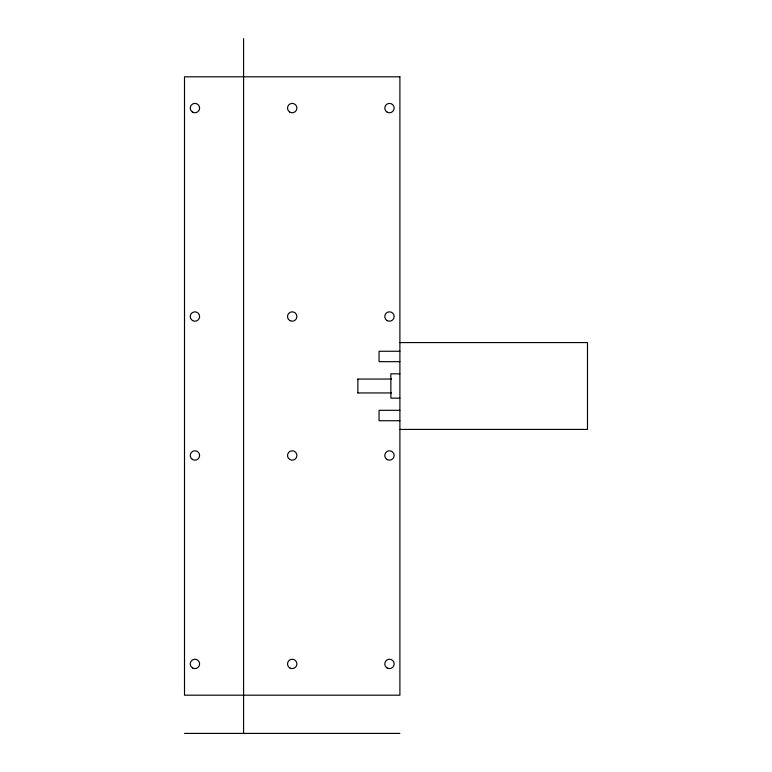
<?xml version="1.0" encoding="UTF-8"?>
<svg xmlns="http://www.w3.org/2000/svg" width="772" height="772" viewBox="0 0 772 772"><rect width="100%" height="100%" fill="white"/><g stroke="black" fill="none" stroke-linecap="round" stroke-linejoin="round"><path stroke-width="1.16" d="M399.896 342.575L587.492 342.575L587.492 429.425L399.896 429.425M399.896 351.26L379.052 351.26L379.052 361.672L399.896 361.682M399.896 373.841L390.864 373.841L390.864 398.159L399.896 398.159M357.861 379.052L391.491 379.052M357.861 392.948L391.491 392.948M399.896 410.318L379.052 410.318L379.052 420.73L399.896 420.74M184.508 733.4L399.896 733.4M357.861 379.071L357.861 392.929M243.566 38.6L243.566 733.4M399.896 76.814L184.508 76.814L184.508 695.186L399.896 695.186L399.896 76.814M289.857 667.983A4.69 4.69 0 0 0 296.892 663.92A4.69 4.69 0 0 0 289.857 659.857A4.69 4.69 0 0 0 289.857 667.983M289.577 459.359A4.69 4.69 0 0 0 296.882 455.818A4.69 4.69 0 0 0 290.156 451.263A4.69 4.69 0 0 0 289.577 459.359M192.305 459.359A4.69 4.69 0 0 0 199.61 455.818A4.69 4.69 0 0 0 192.884 451.263A4.69 4.69 0 0 0 192.305 459.359M192.585 667.983A4.69 4.69 0 0 0 199.62 663.92A4.69 4.69 0 0 0 192.585 659.857A4.69 4.69 0 0 0 192.585 667.983M192.305 111.959A4.69 4.69 0 0 0 199.61 108.418A4.69 4.69 0 0 0 192.884 103.863A4.69 4.69 0 0 0 192.305 111.959M192.585 320.583A4.69 4.69 0 0 0 199.62 316.52A4.69 4.69 0 0 0 192.585 312.457A4.69 4.69 0 0 0 192.585 320.583M289.857 320.583A4.69 4.69 0 0 0 296.892 316.52A4.69 4.69 0 0 0 289.857 312.457A4.69 4.69 0 0 0 289.857 320.583M289.577 111.959A4.69 4.69 0 0 0 296.882 108.418A4.69 4.69 0 0 0 290.156 103.863A4.69 4.69 0 0 0 289.577 111.959M387.129 667.983A4.69 4.69 0 0 0 394.164 663.92A4.69 4.69 0 0 0 387.129 659.857A4.69 4.69 0 0 0 387.129 667.983M387.129 459.543A4.69 4.69 0 0 0 394.164 455.48A4.69 4.69 0 0 0 387.129 451.417A4.69 4.69 0 0 0 387.129 459.543M387.129 320.583A4.69 4.69 0 0 0 394.164 316.52A4.69 4.69 0 0 0 387.129 312.457A4.69 4.69 0 0 0 387.129 320.583M387.129 112.143A4.69 4.69 0 0 0 394.164 108.08A4.69 4.69 0 0 0 387.129 104.017A4.69 4.69 0 0 0 387.129 112.143"/></g></svg>
